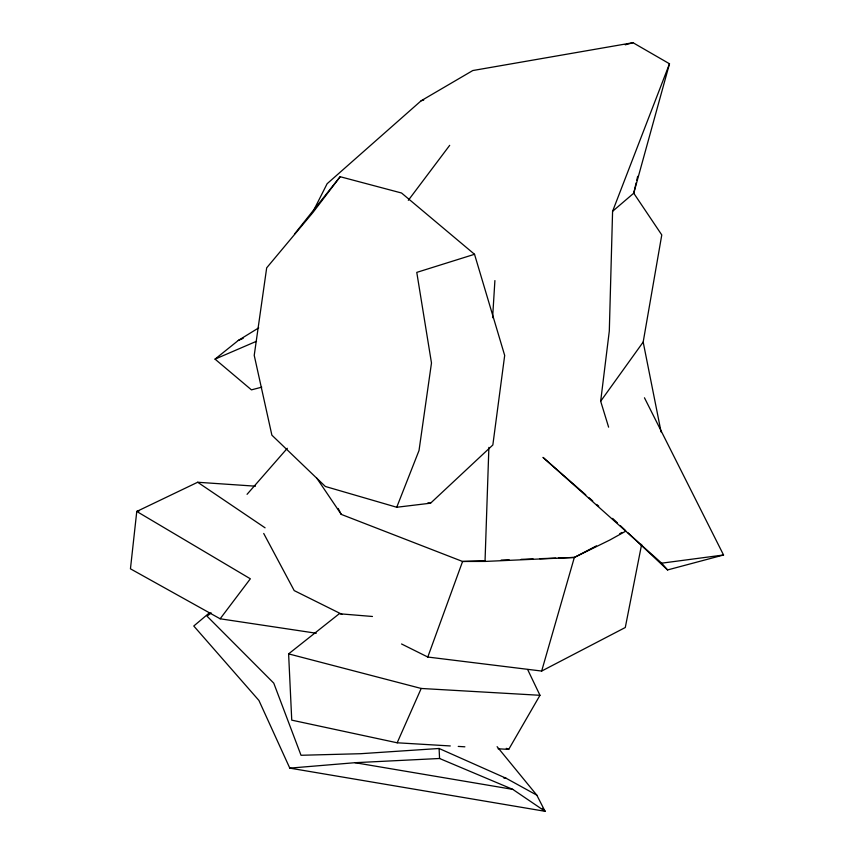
<?xml version="1.0" encoding="UTF-8"?>
<svg xmlns="http://www.w3.org/2000/svg" width="854" height="854" viewBox="0 0 854 854"><rect width="100%" height="100%" fill="white"/><g stroke="black" fill="none" stroke-linecap="round" stroke-linejoin="round"><path stroke-width="1.28" d="M313.407 210.831L327.125 183.717L421.139 100.772L472.796 70.54L633.006 42.7L669.493 63.772L612.585 211.301L609.308 331.021L600.672 401.231L608.614 427.16M316.813 478.187L341.248 514.386L462.58 561.473L485.029 561.43L488.883 447.4M492.598 317.699L494.904 280.582M661.103 432.017L643.179 342.048L661.775 234.925L633.753 193.196L636.155 182.831M641.642 544.35L625.288 627.509L541.66 671.052L427.79 657.036L401.551 643.98M636.764 180.237L637.66 176.351M669.493 63.772L633.753 193.196L612.585 211.301M541.66 671.052L574.347 557.438L596.455 545.866M427.79 657.036L462.58 561.473L485.2 560.651M396.736 507.255L419.026 450.506L431.483 362.993L416.773 272.383L474.525 254.289L504.682 355.445L492.843 444.987L430.565 503.187L396.736 507.255L325.363 486.481L271.882 435.166L254.225 355.371L266.683 267.846L312.97 212.454L340.159 176.714L401.54 193.004L474.525 254.289M372.451 616.481L339.262 613.748L288.609 653.876L291.748 720.146L397.174 742.788L421.203 688.463L539.974 695.295L508.706 749.406L498.085 748.777M600.672 401.231L643.179 342.048M408.319 200.316L449.684 145.34M220.151 618.787L250.35 578.798L136.768 511.45L130.448 568.817L220.151 618.787L316.258 633.241M294.47 234.081L340.159 176.714M247.062 494.317L287.328 448.286M209.753 612.574L193.773 626.014L258.922 700.451L289.794 768.13L545.055 811.3L536.824 795.159L497.103 746.674M261.762 387.161L251.45 389.862L215.037 359.128L238.319 340.436L258.698 327.872M211.226 612.926L207.02 616.15L273.76 683.136L301.024 755.278L360.569 753.708L439.095 748.478L506.305 778.357L536.824 795.159M625.918 531.092L609.916 539.974L574.347 557.438L485.029 561.43M619.726 533.675L622.054 532.458M255.463 486.182L197.669 482.254L136.768 511.45L139.319 510.831M238.319 340.436L243.198 338.333M215.037 359.128L256.552 341.248M421.139 100.772L423.712 100.067M625.299 44.814L633.006 42.7M628.053 532.864L667.561 569.949L723.551 554.993L644.46 397.783M585.769 494.872L542.995 457.402L661.679 563.17L723.551 554.993M289.794 768.13L355.018 762.697L439.564 758.491L512.784 789.374L545.055 811.3L542.418 808.322M501.17 560.075L509.144 559.786M521.121 559.359L533.099 558.922M539.749 558.687L555.719 558.11M558.377 558.014L574.347 557.438M397.174 742.788L450.282 745.948M458.246 746.417L464.886 746.812M427.918 502.878L430.565 503.187M503.679 777.909L506.305 778.357M355.018 762.697L512.784 789.374M288.609 653.876L421.203 688.463M506.262 748.339L508.706 749.406M341.91 614.314L294.203 590.594L263.715 533.462M197.669 482.254L265.082 527.825M588.758 497.487L592.74 500.967M596.711 504.458L598.707 506.198M612.628 518.399L617.453 522.915M620.346 525.637L625.16 530.153M661.679 563.17L667.561 569.949M338.184 508.504L341.248 514.386M527.655 669.557L539.974 695.295M439.095 748.478L439.564 758.491"/></g></svg>
